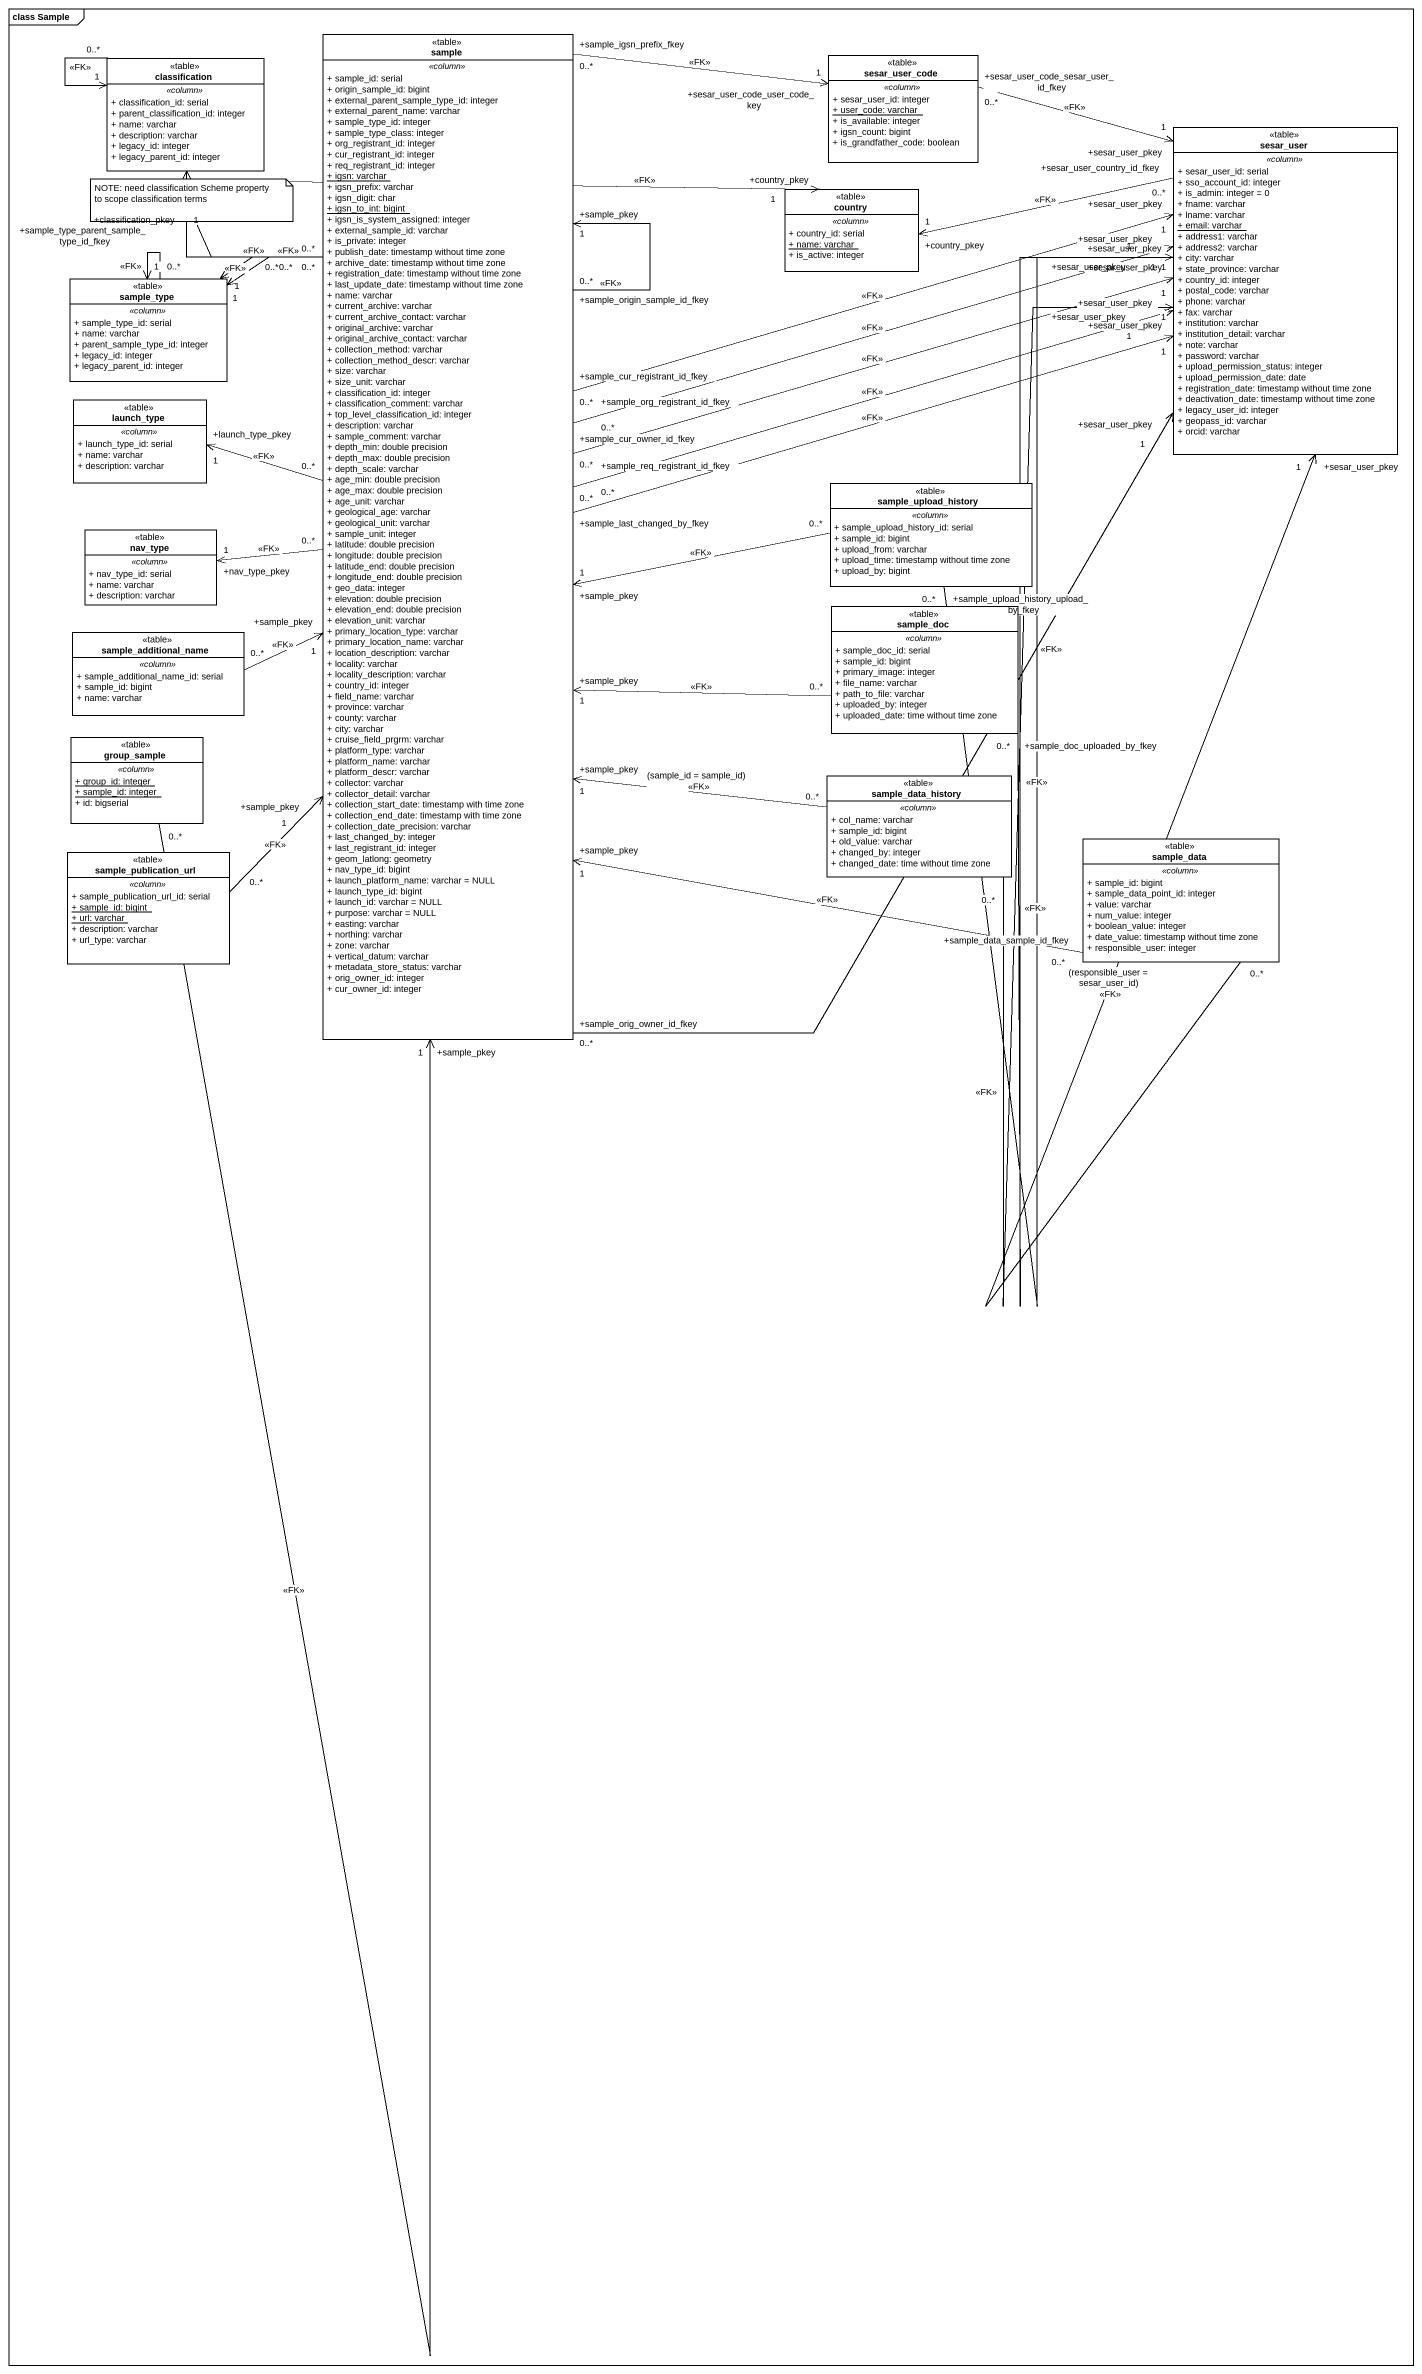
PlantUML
@startuml
mainframe class Sample
hide circle
hide empty members
skinparam classAttributeIconSize 0
class sample <<table>> {
  .. <<column>> ..
  + sample_id: serial
  + origin_sample_id: bigint
  + external_parent_sample_type_id: integer
  + external_parent_name: varchar
  + sample_type_id: integer
  + sample_type_class: integer
  + org_registrant_id: integer
  + cur_registrant_id: integer
  + req_registrant_id: integer
  {static} + igsn: varchar
  + igsn_prefix: varchar
  + igsn_digit: char
  {static} + igsn_to_int: bigint
  + igsn_is_system_assigned: integer
  + external_sample_id: varchar
  + is_private: integer
  + publish_date: timestamp without time zone
  + archive_date: timestamp without time zone
  + registration_date: timestamp without time zone
  + last_update_date: timestamp without time zone
  + name: varchar
  + current_archive: varchar
  + current_archive_contact: varchar
  + original_archive: varchar
  + original_archive_contact: varchar
  + collection_method: varchar
  + collection_method_descr: varchar
  + size: varchar
  + size_unit: varchar
  + classification_id: integer
  + classification_comment: varchar
  + top_level_classification_id: integer
  + description: varchar
  + sample_comment: varchar
  + depth_min: double precision
  + depth_max: double precision
  + depth_scale: varchar
  + age_min: double precision
  + age_max: double precision
  + age_unit: varchar
  + geological_age: varchar
  + geological_unit: varchar
  + sample_unit: integer
  + latitude: double precision
  + longitude: double precision
  + latitude_end: double precision
  + longitude_end: double precision
  + geo_data: integer
  + elevation: double precision
  + elevation_end: double precision
  + elevation_unit: varchar
  + primary_location_type: varchar
  + primary_location_name: varchar
  + location_description: varchar
  + locality: varchar
  + locality_description: varchar
  + country_id: integer
  + field_name: varchar
  + province: varchar
  + county: varchar
  + city: varchar
  + cruise_field_prgrm: varchar
  + platform_type: varchar
  + platform_name: varchar
  + platform_descr: varchar
  + collector: varchar
  + collector_detail: varchar
  + collection_start_date: timestamp with time zone
  + collection_end_date: timestamp with time zone
  + collection_date_precision: varchar
  + last_changed_by: integer
  + last_registrant_id: integer
  + geom_latlong: geometry
  + nav_type_id: bigint
  + launch_platform_name: varchar = NULL
  + launch_type_id: bigint
  + launch_id: varchar = NULL
  + purpose: varchar = NULL
  + easting: varchar
  + northing: varchar
  + zone: varchar
  + vertical_datum: varchar
  + metadata_store_status: varchar
  + orig_owner_id: integer
  + cur_owner_id: integer
}
class classification <<table>> {
  .. <<column>> ..
  + classification_id: serial
  + parent_classification_id: integer
  + name: varchar
  + description: varchar
  + legacy_id: integer
  + legacy_parent_id: integer
}
class sesar_user_code <<table>> {
  .. <<column>> ..
  + sesar_user_id: integer
  {static} + user_code: varchar
  + is_available: integer
  + igsn_count: bigint
  + is_grandfather_code: boolean
}
class sesar_user <<table>> {
  .. <<column>> ..
  + sesar_user_id: serial
  + sso_account_id: integer
  + is_admin: integer = 0
  + fname: varchar
  + lname: varchar
  {static} + email: varchar
  + address1: varchar
  + address2: varchar
  + city: varchar
  + state_province: varchar
  + country_id: integer
  + postal_code: varchar
  + phone: varchar
  + fax: varchar
  + institution: varchar
  + institution_detail: varchar
  + note: varchar
  + password: varchar
  + upload_permission_status: integer
  + upload_permission_date: date
  + registration_date: timestamp without time zone
  + deactivation_date: timestamp without time zone
  + legacy_user_id: integer
  + geopass_id: varchar
  + orcid: varchar
}
class country <<table>> {
  .. <<column>> ..
  + country_id: serial
  {static} + name: varchar
  + is_active: integer
}
class sample_type <<table>> {
  .. <<column>> ..
  + sample_type_id: serial
  + name: varchar
  + parent_sample_type_id: integer
  + legacy_id: integer
  + legacy_parent_id: integer
}
class launch_type <<table>> {
  .. <<column>> ..
  + launch_type_id: serial
  + name: varchar
  + description: varchar
}
class sample_upload_history <<table>> {
  .. <<column>> ..
  + sample_upload_history_id: serial
  + sample_id: bigint
  + upload_from: varchar
  + upload_time: timestamp without time zone
  + upload_by: bigint
}
class nav_type <<table>> {
  .. <<column>> ..
  + nav_type_id: serial
  + name: varchar
  + description: varchar
}
class sample_additional_name <<table>> {
  .. <<column>> ..
  + sample_additional_name_id: serial
  + sample_id: bigint
  + name: varchar
}
class sample_doc <<table>> {
  .. <<column>> ..
  + sample_doc_id: serial
  + sample_id: bigint
  + primary_image: integer
  + file_name: varchar
  + path_to_file: varchar
  + uploaded_by: integer
  + uploaded_date: time without time zone
}
class group_sample <<table>> {
  .. <<column>> ..
  {static} + group_id: integer
  {static} + sample_id: integer
  + id: bigserial
}
class sample_data_history <<table>> {
  .. <<column>> ..
  + col_name: varchar
  + sample_id: bigint
  + old_value: varchar
  + changed_by: integer
  + changed_date: time without time zone
}
class sample_publication_url <<table>> {
  .. <<column>> ..
  + sample_publication_url_id: serial
  {static} + sample_id: bigint
  {static} + url: varchar
  + description: varchar
  + url_type: varchar
}
class sample_data <<table>> {
  .. <<column>> ..
  + sample_id: bigint
  + sample_data_point_id: integer
  + value: varchar
  + num_value: integer
  + boolean_value: integer
  + date_value: timestamp without time zone
  + responsible_user: integer
}
sample "+sample_origin_sample_id_fkey\n0..*" --> "+sample_pkey\n1" sample : <<FK>>
sample "0..*" -up-> "+classification_pkey\n1" classification : <<FK>>
sample "+sample_igsn_prefix_fkey\n0..*" -up-> "+sesar_user_code_user_code_key\n1" sesar_user_code : <<FK>>
sample "+sample_cur_owner_id_fkey\n0..*" -right-> "+sesar_user_pkey\n1" sesar_user : <<FK>>
sample "+sample_cur_registrant_id_fkey\n0..*" -right-> "+sesar_user_pkey\n1" sesar_user : <<FK>>
sample "+sample_last_changed_by_fkey\n0..*" -right-> "+sesar_user_pkey\n1" sesar_user : <<FK>>
sample "+sample_org_registrant_id_fkey\n0..*" -right-> "+sesar_user_pkey\n1" sesar_user : <<FK>>
sample "+sample_orig_owner_id_fkey\n0..*" -right-> "+sesar_user_pkey\n1" sesar_user : <<FK>>
sample "+sample_req_registrant_id_fkey\n0..*" -right-> "+sesar_user_pkey\n1" sesar_user : <<FK>>
sample "0..*" -up-> "+country_pkey\n1" country : <<FK>>
sample "0..*" -up-> "1" sample_type : <<FK>>
sample "0..*" -up-> "1" sample_type : <<FK>>
sample "0..*" -left-> "+launch_type_pkey\n1" launch_type : <<FK>>
sample "0..*" -left-> "+nav_type_pkey\n1" nav_type : <<FK>>
classification "0..*" --> "1" classification : <<FK>>
sesar_user_code "+sesar_user_code_sesar_user_id_fkey\n0..*" -right-> "+sesar_user_pkey\n1" sesar_user : <<FK>>
sesar_user "+sesar_user_country_id_fkey\n0..*" -left-> "+country_pkey\n1" country : <<FK>>
sample_type "+sample_type_parent_sample_type_id_fkey\n0..*" --> "1" sample_type : <<FK>>
sample_upload_history "0..*" -left-> "+sample_pkey\n1" sample : <<FK>>
sample_upload_history "+sample_upload_history_upload_by_fkey\n0..*" -up-> "+sesar_user_pkey\n1" sesar_user : <<FK>>
sample_additional_name "0..*" -right-> "+sample_pkey\n1" sample : <<FK>>
sample_doc "0..*" -left-> "+sample_pkey\n1" sample : <<FK>>
sample_doc "+sample_doc_uploaded_by_fkey\n0..*" -up-> "+sesar_user_pkey\n1" sesar_user : <<FK>>
group_sample "0..*" -up-> "+sample_pkey\n1" sample : <<FK>>
sample_data_history "0..*" -up-> "+sample_pkey\n1" sample : (sample_id = sample_id)\n<<FK>>
sample_data_history "0..*" -up-> "+sesar_user_pkey\n1" sesar_user : <<FK>>
sample_publication_url "0..*" -up-> "+sample_pkey\n1" sample : <<FK>>
sample_data "+sample_data_sample_id_fkey\n0..*" -left-> "+sample_pkey\n1" sample : <<FK>>
sample_data "0..*" -up-> "+sesar_user_pkey\n1" sesar_user : (responsible_user = sesar_user_id)\n<<FK>>
note as N1
  NOTE: need classification Scheme property to scope classification terms
end note
@enduml
